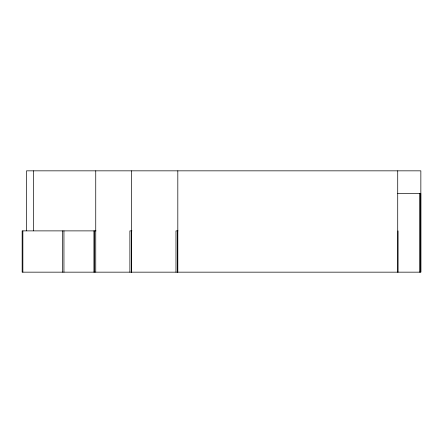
<?xml version="1.0" encoding="UTF-8"?>
<svg xmlns="http://www.w3.org/2000/svg" width="443" height="443" viewBox="0 0 443 443"><rect width="100%" height="100%" fill="white"/><g stroke="black" fill="none" stroke-linecap="round" stroke-linejoin="round"><path stroke-width="0.66" d="M397.72 193.353L420.767 193.353L420.767 272.163M96.004 230.881L22.15 230.881L22.15 272.163L420.85 272.163L420.85 170.837L26.508 170.837L26.508 230.803M131.964 230.881L129.888 230.881L129.888 272.163M177.997 230.881L175.987 230.881L175.987 272.163M419.466 193.353L419.466 272.163M398.035 230.881L398.035 272.163M397.72 170.837L397.72 272.163M177.815 170.837L177.815 272.163M177.421 230.881L177.421 272.163M131.549 170.837L131.549 272.163M131.316 230.881L131.316 272.163M95.743 170.837L95.743 272.163M94.636 230.881L94.636 272.163M93.922 230.881L93.922 272.163M63.942 230.881L63.942 272.163M62.513 230.881L62.513 272.163M33.64 170.837L33.64 230.803M22.864 230.881L22.864 272.163"/></g></svg>
